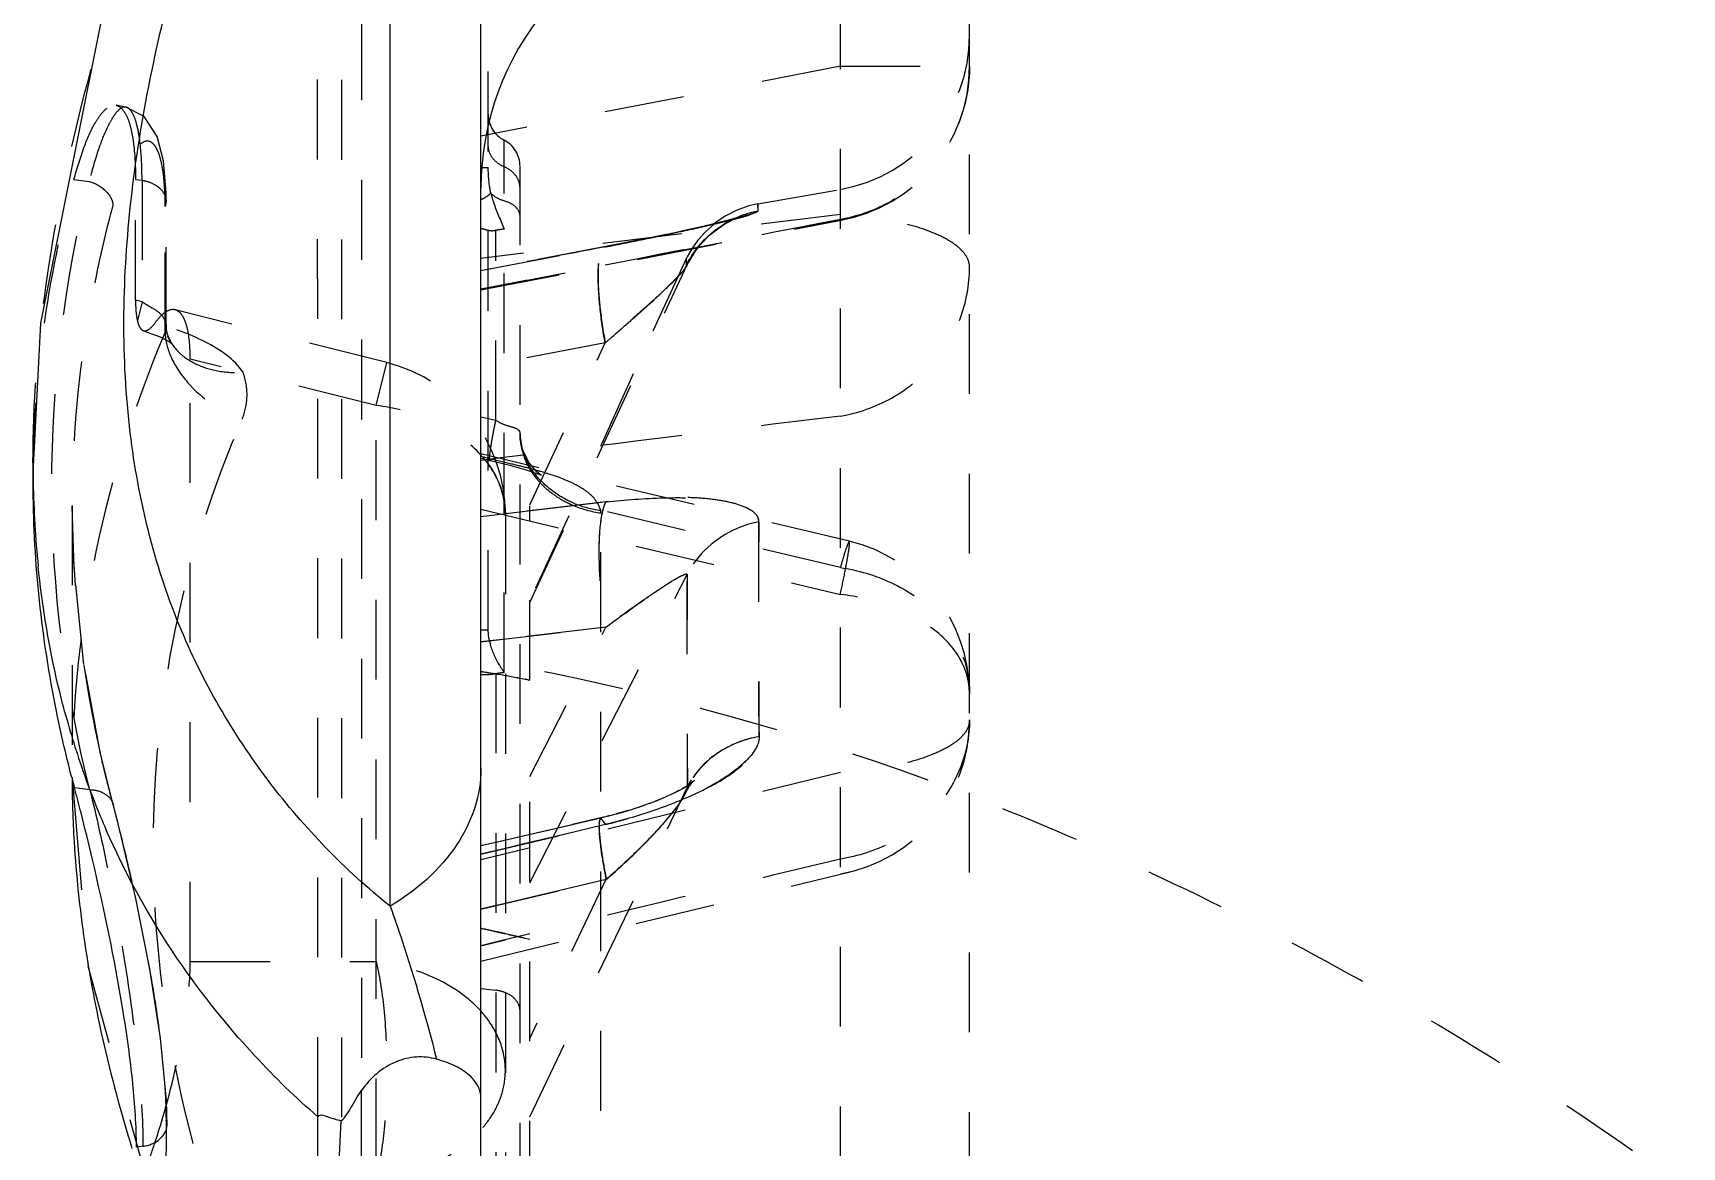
# Model space of a CAD drawing. Header units: millimetres. Extents: x 1540 to 3369, y -3458 to 1222.
# Drawn here: x 2575.49 to 2609.24, y -302.81 to -280.01 of the extents above; entities that cross this region are included whole.
import ezdxf

# ---------------------------------------------------------------- set-up
doc = ezdxf.new("R2010")
doc.units = ezdxf.units.MM
doc.header["$LTSCALE"] = 16.335
doc.linetypes.add('HIDDEN', pattern=[0.2, 0.1, -0.1])
doc.layers.add('21', color=7, linetype='CONTINUOUS')

msp = doc.modelspace()

# ---------------------------------------------------------------- linework, layer by layer
at = {"layer": '21', "color": 7, "linetype": 'Continuous'}
for p, q in [((2584.662, -635.737), (2584.662, -215.737)), ((2582.805, -297.884), (2582.805, -267.626)), ((2576.948, -279.445), (2575.649, -285.949)), ((2575.649, -285.949), (2575.495, -288.878)), ((2575.494, -288.803), (2575.494, -289.205)), ((2576.295, -295.239), (2576.351, -295.917)), ((2576.479, -295.974), (2576.463, -295.912)), ((2582.218, -341.407), (2582.219, -301.655)), ((2581.798, -302.279), (2581.292, -311.792)), ((2581.326, -306.466), (2581.326, -302.195)), ((2577.533, -302.449), (2577.631, -302.808))]:
    msp.add_line(p, q, dxfattribs=at)
at = {"layer": '21', "color": 8, "linetype": 'HIDDEN'}
for p, q in [((2584.812, -292.231), (2584.812, -215.737)), ((2594.662, -323.332), (2594.662, -263.952)), ((2592.018, -326.484), (2592.018, -264.521)), ((2582.219, -266.681), (2582.219, -301.655)), ((2581.807, -267.899), (2581.811, -306.492)), ((2581.326, -302.195), (2581.316, -269.157)), ((2592.018, -280.687), (2584.662, -282.118)), ((2592.018, -280.687), (2594.662, -280.687)), ((2577.397, -281.523), (2577.196, -281.486)), ((2577.397, -281.523), (2577.394, -281.523)), ((2585.137, -293.096), (2585.137, -282.202)), ((2584.662, -282.758), (2584.812, -282.758)), ((2585.462, -307.221), (2585.462, -282.746)), ((2576.332, -283.009), (2576.644, -283.047)), ((2577.593, -285.475), (2577.593, -283.006)), ((2577.593, -283.006), (2577.726, -283.022)), ((2577.726, -283.022), (2577.727, -285.508)), ((2578.222, -283.454), (2578.199, -283.557)), ((2578.222, -283.44), (2578.222, -283.454)), ((2578.223, -286.028), (2578.222, -283.44)), ((2590.329, -283.505), (2592.018, -283.207)), ((2578.199, -286.132), (2578.199, -283.557)), ((2592.018, -283.722), (2584.662, -284.623)), ((2584.662, -285.265), (2592.071, -283.829)), ((2589.775, -283.824), (2589.539, -283.886)), ((2590.33, -283.521), (2590.329, -283.505)), ((2590.329, -283.505), (2590.331, -283.65)), ((2590.338, -283.649), (2590.33, -283.521)), ((2584.966, -287.935), (2584.966, -284.046)), ((2588.404, -284.143), (2587.789, -284.267)), ((2588.445, -284.133), (2588.127, -284.199)), ((2589.015, -284.009), (2588.742, -284.069)), ((2589.374, -283.927), (2589.142, -283.98)), ((2589.573, -283.878), (2589.228, -283.961)), ((2589.477, -283.902), (2589.374, -283.927)), ((2589.659, -283.857), (2589.573, -283.878)), ((2587.43, -284.338), (2584.662, -284.863)), ((2584.662, -284.866), (2587.204, -284.385)), ((2587.19, -284.384), (2587.212, -284.384)), ((2587.906, -284.244), (2587.362, -284.351)), ((2588.864, -284.629), (2588.874, -284.771)), ((2588.866, -284.772), (2588.864, -284.629)), ((2588.874, -284.771), (2588.87, -284.778)), ((2577.727, -285.508), (2577.593, -285.475)), ((2577.727, -285.508), (2577.631, -285.895)), ((2584.662, -285.253), (2584.78, -285.23)), ((2582.737, -286.755), (2578.404, -285.674)), ((2577.755, -286.101), (2578.095, -286.227)), ((2578.223, -286.028), (2578.223, -286.029)), ((2578.247, -286.184), (2578.259, -286.218)), ((2578.095, -286.227), (2578.289, -286.332)), ((2578.289, -286.332), (2578.321, -286.355)), ((2587.204, -286.35), (2584.662, -286.831)), ((2585.665, -289.669), (2587.204, -286.35)), ((2578.713, -299.018), (2578.713, -286.683)), ((2582.518, -287.632), (2578.713, -286.683)), ((2582.518, -287.633), (2582.737, -286.755)), ((2582.518, -322.648), (2582.518, -287.633)), ((2584.662, -287.862), (2584.966, -287.935)), ((2585.462, -288.232), (2585.462, -288.212)), ((2592.202, -290.413), (2584.662, -288.625)), ((2584.872, -288.73), (2584.662, -288.68)), ((2584.662, -288.714), (2584.847, -288.758)), ((2584.848, -288.758), (2584.847, -288.758)), ((2584.872, -288.73), (2584.848, -288.758)), ((2584.849, -288.757), (2585.254, -288.856)), ((2585.254, -288.856), (2585.587, -288.948)), ((2585.587, -288.948), (2585.826, -289.03)), ((2585.826, -289.03), (2585.881, -289.054)), ((2576.294, -289.68), (2576.294, -295.249)), ((2587.218, -289.606), (2584.662, -289.904)), ((2584.662, -289.757), (2592.018, -291.501)), ((2584.662, -289.904), (2585.515, -289.804)), ((2585.162, -289.86), (2585.162, -320.42)), ((2585.515, -289.804), (2587.221, -289.605)), ((2585.663, -293.254), (2585.665, -289.685)), ((2586.464, -289.889), (2585.664, -291.626)), ((2592.018, -290.951), (2587.113, -289.778)), ((2587.115, -308.605), (2587.115, -289.833)), ((2585.662, -297.403), (2588.88, -291.089)), ((2584.662, -292.472), (2587.218, -292.172)), ((2584.812, -292.231), (2584.662, -292.231)), ((2587.221, -292.171), (2585.162, -292.413)), ((2585.662, -295.23), (2587.221, -292.171)), ((2585.162, -292.413), (2584.662, -292.472)), ((2584.966, -293.118), (2584.966, -307.679)), ((2592.018, -295.148), (2584.662, -296.936)), ((2585.662, -303.913), (2585.662, -295.23)), ((2576.656, -295.5), (2576.344, -295.46)), ((2585.662, -302.195), (2588.883, -295.453)), ((2588.511, -295.618), (2588.384, -295.674)), ((2588.625, -295.565), (2588.492, -295.625)), ((2588.837, -295.581), (2588.831, -295.593)), ((2588.883, -295.453), (2588.837, -295.581)), ((2588.849, -295.567), (2588.889, -295.451)), ((2588.882, -295.327), (2588.883, -295.422)), ((2588.883, -295.422), (2588.883, -295.453)), ((2577.13, -295.779), (2577.132, -295.787)), ((2577.132, -295.787), (2577.141, -295.852)), ((2587.61, -295.949), (2587.432, -296)), ((2588.247, -295.73), (2588.1, -295.785)), ((2588.315, -295.701), (2588.219, -295.739)), ((2588.384, -295.674), (2588.247, -295.73)), ((2588.406, -295.663), (2588.315, -295.701)), ((2584.662, -296.82), (2587.228, -296.207)), ((2586.534, -296.218), (2585.059, -296.561)), ((2587.118, -296.079), (2585.06, -296.559)), ((2587.152, -296.225), (2586.368, -296.412)), ((2587.171, -296.062), (2586.535, -296.212)), ((2587.118, -296.079), (2587.117, -296.08)), ((2587.302, -296.029), (2587.118, -296.082)), ((2587.221, -296.208), (2587.118, -296.079)), ((2587.221, -296.208), (2587.152, -296.225)), ((2587.432, -296), (2587.248, -296.049)), ((2585.06, -296.559), (2584.662, -296.65)), ((2585.059, -296.561), (2584.662, -296.65)), ((2585.515, -296.616), (2585.162, -296.7)), ((2586.368, -296.412), (2585.515, -296.616)), ((2585.162, -296.7), (2584.662, -296.82)), ((2584.662, -299.006), (2592.217, -297.18)), ((2587.228, -297.334), (2585.729, -297.69)), ((2584.662, -297.944), (2587.221, -297.335)), ((2587.221, -297.335), (2585.662, -300.583)), ((2584.915, -297.884), (2584.662, -297.944)), ((2585.162, -297.825), (2584.915, -297.884)), ((2585.729, -297.69), (2585.162, -297.825)), ((2584.662, -298.693), (2585.162, -298.572)), ((2578.713, -299.018), (2582.518, -299.018)), ((2584.662, -299.565), (2584.966, -299.603)), ((2578.217, -302.262), (2578.216, -304.839)), ((2578.239, -302.362), (2578.217, -302.262)), ((2578.239, -304.969), (2578.24, -302.379)), ((2577.744, -302.797), (2577.612, -302.813)), ((2577.631, -302.808), (2578.273, -305.147)), ((2577.744, -305.286), (2577.744, -302.797))]:
    msp.add_line(p, q, dxfattribs=at)
for points in [[(2578.219, -283.453), (2578.218, -283.289), (2578.165, -282.625), (2578.034, -282.125), (2577.768, -281.717), (2577.394, -281.523)], [(2588.866, -284.772), (2589.118, -284.373), (2589.369, -284.117), (2589.695, -283.889), (2589.907, -283.789), (2589.934, -283.779)], [(2589.276, -284.209), (2589.349, -284.142), (2589.426, -284.077), (2589.506, -284.016), (2589.588, -283.96), (2589.67, -283.909), (2589.751, -283.864), (2589.825, -283.827), (2589.886, -283.8), (2589.926, -283.785), (2589.938, -283.78)], [(2590.329, -283.505), (2590.146, -283.547), (2589.885, -283.643), (2589.65, -283.766), (2589.443, -283.91)], [(2589.938, -283.78), (2589.942, -283.779), (2589.935, -283.781), (2589.907, -283.79), (2589.862, -283.802), (2589.805, -283.818), (2589.737, -283.837)], [(2589.934, -283.779), (2589.918, -283.784), (2589.775, -283.824)], [(2589.228, -283.961), (2588.848, -284.047), (2588.404, -284.143)], [(2589.44, -283.912), (2589.257, -284.074), (2589.104, -284.246), (2588.98, -284.422), (2588.882, -284.592), (2588.864, -284.629)], [(2585.663, -291.668), (2588.881, -284.755), (2588.91, -284.697), (2588.946, -284.633), (2588.987, -284.564), (2589.034, -284.494), (2589.087, -284.422), (2589.145, -284.35), (2589.209, -284.279)], [(2588.864, -284.629), (2587.781, -286.987), (2586.464, -289.889)], [(2578.247, -286.185), (2578.229, -286.112), (2578.222, -286.029)], [(2578.321, -286.355), (2578.332, -286.364), (2578.272, -286.267), (2578.252, -286.219)], [(2585.881, -289.054), (2585.897, -289.062), (2585.805, -288.991), (2585.646, -288.805), (2585.516, -288.539), (2585.462, -288.233)], [(2577.13, -295.779), (2576.87, -294.731), (2576.537, -292.932), (2576.334, -290.972), (2576.294, -289.692)], [(2589.031, -295.307), (2589.032, -295.307), (2589.022, -295.315), (2588.996, -295.337), (2588.971, -295.356), (2588.942, -295.377), (2588.909, -295.4)], [(2588.968, -295.376), (2588.987, -295.353), (2589.005, -295.333), (2589.022, -295.316), (2589.031, -295.307)], [(2588.712, -295.517), (2588.645, -295.552), (2588.571, -295.588)], [(2589.007, -295.33), (2589.007, -295.33), (2588.98, -295.352), (2588.95, -295.376), (2588.913, -295.403), (2588.866, -295.434), (2588.804, -295.471), (2588.723, -295.515), (2588.625, -295.565)], [(2588.87, -295.426), (2588.824, -295.454), (2588.772, -295.484)], [(2588.844, -295.58), (2588.856, -295.544), (2588.881, -295.496), (2588.908, -295.452), (2588.934, -295.415), (2588.957, -295.384), (2588.979, -295.359), (2589, -295.337), (2589.007, -295.33)], [(2588.854, -295.561), (2588.869, -295.531), (2588.887, -295.496), (2588.907, -295.462), (2588.927, -295.431), (2588.948, -295.402)], [(2576.351, -295.917), (2576.615, -299.101), (2577.533, -302.449)], [(2578.24, -302.379), (2578.224, -301.863), (2578.106, -300.586), (2577.887, -299.175), (2577.598, -297.728), (2577.281, -296.363), (2577.132, -295.787)], [(2587.673, -295.925), (2587.553, -295.961), (2587.429, -295.995)], [(2588.118, -295.777), (2587.945, -295.841), (2587.781, -295.895), (2587.61, -295.949)], [(2588.013, -295.815), (2587.903, -295.853), (2587.79, -295.889)]]:
    msp.add_lwpolyline(points, dxfattribs=at)
at = {"layer": '21', "color": 7, "linetype": 'Continuous'}
for centre, radius, start, end in [((2590.362, -283.185), 5.7, 100, 180), ((2596.829, -288.799), 21.334, 180.212, 181.0942), ((2596.227, -288.824), 20.732, 181.0555, 185.8233), ((2592.583, -289.503), 17.017, 195.0266, 199.41), ((2600.924, -288.838), 25.457, 194.5907, 195.0781), ((2598.011, -295.21), 21.716, 180.1046, 180.6626), ((2592.328, -289.591), 16.748, 199.4169, 203.7134), ((2598.369, -295.205), 22.075, 180.6642, 181.787), ((2538.763, -305.566), 38.916, 14.3634, 15.0519), ((2524.365, -309.209), 53.768, 13.2342, 14.25), ((2602.244, -294.842), 25.969, 188.3372, 190.0991), ((2606.342, -293.891), 30.179, 196.4666, 197.2501)]:
    msp.add_arc(centre, radius, start, end, dxfattribs=at)
at = {"layer": '21', "color": 8, "linetype": 'HIDDEN'}
for centre, radius, start, end in [((2591.462, -280.056), 3.2, 280, 0), ((2591.462, -280.687), 3.2, 280, 360), ((2585.412, -281.669), 0.6, 180, 242.7204), ((2584.862, -282.735), 0.6, 0, 62.7204), ((2574.733, -218.892), 66.67, 280.78802, 281.98289), ((2583.356, -276.771), 10.394, 237.2073, 237.8844), ((2582.261, -278.52), 8.33, 237.8643, 238.6568), ((2578.358, -285.856), 0.188, 66.0966, 75.9143), ((2578.991, -285.926), 0.787, 179.0597, 199.1112), ((2581.962, -289.86), 3.2, 0, 75.995), ((2586.859, -288.21), 1.396, 180.0632, 194.1959), ((2586.828, -288.153), 1.374, 198.2465, 205.8486), ((2583.192, -298.327), 9.722, 73.8886, 75.1563), ((2587.382, -287.694), 2.151, 244.2726, 247.4429), ((2587.364, -287.736), 2.058, 247.5055, 262.9923), ((2586.27, -289.833), 0.845, 0.0097, 3.6998), ((3140.138, -292.177), 549.795, 179.77497, 180.23322), ((2591.462, -293.526), 3.2, 0, 76.6419), ((3023.623, -293.229), 434.745, 179.71786, 180.27639), ((3139.054, -292.076), 550.175, 179.89718, 180.35148), ((2586.102, -292.179), 1.294, 192.1326, 196.0843), ((2575.677, -346.713), 54.382, 79.4206, 80.4895), ((2600.844, -289.391), 24.567, 191.3717, 193.3757), ((2591.462, -294.07), 3.2, 280, 0), ((2601.902, -289.143), 25.653, 193.3673, 193.8732), ((2603.694, -288.695), 27.5, 193.8843, 195.084), ((2590.35, -296.159), 1.628, 148.2459, 151.77), ((2590.328, -296.147), 1.604, 151.7739, 154.3532), ((2578.304, -286.964), 13.677, 312.8403, 315.0068), ((2578.876, -287.539), 12.869, 313.9733, 315.044), ((2577.268, -285.859), 15.191, 310.9336, 312.8721), ((2577.342, -285.938), 15.087, 310.9412, 313.9427), ((2571.925, -356.834), 59.868, 77.38873, 77.71664), ((2568.371, -373.319), 76.728, 77.48596, 77.74109), ((2571.999, -356.499), 59.525, 77.22445, 77.38842), ((2573.945, -348.087), 50.887, 77.2648, 77.4567), ((2572.032, -356.356), 59.378, 76.73058, 77.2248), ((2573.157, -351.655), 54.541, 76.7456, 77.2846)]:
    msp.add_arc(centre, radius, start, end, dxfattribs=at)
at = {"layer": '21', "color": 7, "linetype": 'Continuous'}
for points, knots in [([(2577.486, -283.576), (2577.661, -281.915), (2578.373, -278.483), (2579.493, -275.171), (2580.166, -273.482)], [0, 0, 0, 0, 0.478654, 1, 1, 1, 1]), ([(2582.805, -297.884), (2581.88, -297.145), (2580.183, -295.386), (2578.271, -292.089), (2577.278, -288.029), (2577.325, -285.108), (2577.486, -283.576)], [0, 0, 0, 0, 0.223018, 0.455071, 0.709843, 1, 1, 1, 1]), ([(2576.289, -295.251), (2576.16, -294.755), (2575.706, -292.769), (2575.498, -290.725), (2575.498, -289.201)], [0, 0, 0, 0, 0.251701, 1, 1, 1, 1]), ([(2576.148, -293.915), (2576.084, -293.677), (2575.842, -292.694), (2575.68, -291.691), (2575.602, -290.928)], [0, 0, 0, 0, 0.243029, 1, 1, 1, 1]), ([(2584.662, -295.067), (2584.662, -295.336), (2584.571, -295.888), (2584.048, -296.946), (2583.338, -297.567), (2582.805, -297.884)], [0, 0, 0, 0, 0.229554, 0.469315, 1, 1, 1, 1]), ([(2576.305, -295.893), (2576.312, -296.119), (2576.354, -297.026), (2576.45, -297.931), (2576.549, -298.607)], [0, 0, 0, 0, 0.247965, 1, 1, 1, 1]), ([(2581.326, -302.195), (2580.872, -301.807), (2579.791, -300.75), (2578.264, -298.823), (2577.373, -297.187), (2576.995, -296.326)], [0, 0, 0, 0, 0.243889, 0.615907, 1, 1, 1, 1]), ([(2577.612, -302.813), (2577.611, -302.379), (2577.547, -301.435), (2577.268, -299.457), (2576.946, -297.925), (2576.705, -296.9)], [0, 0, 0, 0, 0.217342, 0.47285, 1, 1, 1, 1]), ([(2582.805, -297.884), (2582.89, -298.119), (2583.247, -299.151), (2583.546, -300.201), (2583.753, -301.016)], [0, 0, 0, 0, 0.229344, 1, 1, 1, 1]), ([(2576.677, -299.396), (2576.722, -299.651), (2576.921, -300.677), (2577.178, -301.692), (2577.401, -302.446)], [0, 0, 0, 0, 0.248035, 1, 1, 1, 1]), ([(2583.753, -301.016), (2583.621, -300.977), (2583.334, -300.947), (2582.757, -301.089), (2582.391, -301.402), (2582.219, -301.655)], [0, 0, 0, 0, 0.235515, 0.479164, 1, 1, 1, 1]), ([(2584.662, -301.813), (2584.662, -301.729), (2584.616, -301.549), (2584.423, -301.323), (2584.128, -301.135), (2583.887, -301.054), (2583.753, -301.016)], [0, 0, 0, 0, 0.195364, 0.412863, 0.676956, 1, 1, 1, 1]), ([(2581.798, -302.279), (2581.838, -302.249), (2581.911, -302.162), (2582.04, -301.946), (2582.137, -301.767), (2582.22, -301.653)], [0, 0, 0, 0, 0.198912, 0.442461, 1, 1, 1, 1]), ([(2581.798, -302.279), (2581.712, -302.26), (2581.606, -302.229), (2581.485, -302.181), (2581.427, -302.163), (2581.37, -302.161), (2581.337, -302.182), (2581.326, -302.195)], [0, 0, 0, 0, 0.528739, 0.662296, 0.7858, 0.893257, 1, 1, 1, 1])]:
    msp.add_open_spline(points, degree=3, knots=knots, dxfattribs=at)
at = {"layer": '21', "color": 8, "linetype": 'HIDDEN'}
for points, knots in [([(2575.494, -288.803), (2575.494, -287.601), (2575.694, -285.127), (2576.451, -281.398), (2577.613, -277.577), (2578.601, -275.042), (2579.151, -273.763)], [0, 0, 0, 0, 0.231461, 0.476366, 0.731837, 1, 1, 1, 1]), ([(2594.662, -280.687), (2594.662, -281.056), (2594.531, -281.801), (2593.963, -282.778), (2593.095, -283.503), (2592.383, -283.761), (2592.018, -283.825)], [0, 0, 0, 0, 0.249557, 0.499354, 0.749516, 1, 1, 1, 1]), ([(2576.332, -283.009), (2576.393, -282.783), (2576.514, -282.387), (2576.701, -281.942), (2576.866, -281.688), (2576.991, -281.543), (2577.123, -281.477), (2577.195, -281.49)], [0, 0, 0, 0, 0.385283, 0.679786, 0.791172, 0.879398, 1, 1, 1, 1]), ([(2577.394, -281.523), (2577.329, -281.513), (2577.217, -281.604), (2577.115, -281.751), (2576.972, -282.013), (2576.807, -282.447), (2576.698, -282.831), (2576.644, -283.047)], [0, 0, 0, 0, 0.113088, 0.203656, 0.318676, 0.618517, 1, 1, 1, 1]), ([(2577.195, -281.49), (2577.28, -281.505), (2577.393, -281.643), (2577.474, -281.86), (2577.509, -282.009), (2577.524, -282.092)], [0, 0, 0, 0, 0.362781, 0.642578, 1, 1, 1, 1]), ([(2577.496, -281.592), (2577.489, -281.583), (2577.463, -281.552), (2577.426, -281.528), (2577.397, -281.523)], [0, 0, 0, 0, 0.288988, 1, 1, 1, 1]), ([(2577.666, -282.112), (2577.649, -282.004), (2577.611, -281.825), (2577.542, -281.651), (2577.496, -281.592)], [0, 0, 0, 0, 0.594165, 1, 1, 1, 1]), ([(2577.524, -282.092), (2577.536, -282.156), (2577.581, -282.459), (2577.593, -282.765), (2577.593, -283.006)], [0, 0, 0, 0, 0.21325, 1, 1, 1, 1]), ([(2577.726, -283.022), (2577.726, -282.936), (2577.722, -282.631), (2577.7, -282.327), (2577.666, -282.112)], [0, 0, 0, 0, 0.284361, 1, 1, 1, 1]), ([(2578.199, -283.557), (2578.199, -283.371), (2578.191, -283.109), (2578.15, -282.785), (2578.11, -282.595), (2578.06, -282.44), (2577.999, -282.323), (2577.928, -282.242), (2577.798, -282.197), (2577.613, -282.334), (2577.45, -282.603), (2577.274, -283.019), (2577.179, -283.344), (2577.129, -283.529)], [0, 0, 0, 0, 0.185964, 0.261889, 0.3266, 0.380661, 0.424218, 0.458252, 0.486327, 0.552843, 0.659604, 0.808427, 1, 1, 1, 1]), ([(2584.864, -283.281), (2584.855, -283.237), (2584.824, -283.065), (2584.812, -282.889), (2584.812, -282.758)], [0, 0, 0, 0, 0.253337, 1, 1, 1, 1]), ([(2575.498, -289.201), (2575.498, -288.162), (2575.641, -286.072), (2576.063, -284.022), (2576.332, -283.009)], [0, 0, 0, 0, 0.497852, 1, 1, 1, 1]), ([(2576.656, -295.5), (2576.147, -293.474), (2575.617, -289.276), (2576.14, -285.078), (2576.644, -283.047)], [0, 0, 0, 0, 0.499505, 1, 1, 1, 1]), ([(2576.644, -283.047), (2576.771, -283.08), (2576.984, -283.199), (2577.129, -283.422), (2577.129, -283.529)], [0, 0, 0, 0, 0.549773, 1, 1, 1, 1]), ([(2577.726, -283.022), (2577.753, -283.026), (2577.855, -283.044), (2577.953, -283.086), (2578.017, -283.128)], [0, 0, 0, 0, 0.264164, 1, 1, 1, 1]), ([(2578.017, -283.128), (2578.046, -283.148), (2578.144, -283.226), (2578.215, -283.349), (2578.219, -283.44)], [0, 0, 0, 0, 0.277729, 1, 1, 1, 1]), ([(2585.462, -283.179), (2585.462, -283.119), (2585.433, -282.995), (2585.356, -282.896), (2585.309, -282.854)], [0, 0, 0, 0, 0.485729, 1, 1, 1, 1]), ([(2584.662, -283.42), (2584.705, -283.398), (2584.777, -283.357), (2584.843, -283.307), (2584.864, -283.281)], [0, 0, 0, 0, 0.590038, 1, 1, 1, 1]), ([(2585.137, -283.445), (2585.108, -283.437), (2585.008, -283.401), (2584.912, -283.341), (2584.864, -283.281)], [0, 0, 0, 0, 0.283158, 1, 1, 1, 1]), ([(2584.864, -283.281), (2584.88, -283.346), (2584.953, -283.6), (2585.064, -283.84), (2585.137, -284.021)], [0, 0, 0, 0, 0.255608, 1, 1, 1, 1]), ([(2585.462, -283.749), (2585.462, -283.683), (2585.371, -283.533), (2585.223, -283.47), (2585.137, -283.445)], [0, 0, 0, 0, 0.424638, 1, 1, 1, 1]), ([(2577.129, -283.529), (2577.004, -283.999), (2576.522, -286.014), (2576.294, -288.094), (2576.294, -289.68)], [0, 0, 0, 0, 0.234742, 1, 1, 1, 1]), ([(2590.331, -283.65), (2590.333, -283.657), (2590.301, -283.676), (2590.257, -283.694), (2590.169, -283.724), (2590.058, -283.756), (2589.919, -283.795), (2589.692, -283.855), (2589.356, -283.937), (2588.898, -284.042), (2588.375, -284.153), (2587.803, -284.269), (2587.407, -284.346), (2587.204, -284.385)], [0, 0, 0, 0, 0.007117, 0.024757, 0.052642, 0.089528, 0.134187, 0.18595, 0.309057, 0.456195, 0.624163, 0.807259, 1, 1, 1, 1]), ([(2588.575, -284.109), (2588.813, -284.059), (2589.152, -283.984), (2589.575, -283.885), (2589.835, -283.82), (2590.04, -283.766), (2590.206, -283.717), (2590.28, -283.688), (2590.343, -283.66), (2590.338, -283.649)], [0, 0, 0, 0, 0.398761, 0.568986, 0.715353, 0.834898, 0.924348, 0.979928, 1, 1, 1, 1]), ([(2588.866, -284.772), (2588.999, -284.486), (2589.421, -283.981), (2590.019, -283.705), (2590.331, -283.65)], [0, 0, 0, 0, 0.499554, 1, 1, 1, 1]), ([(2588.874, -284.771), (2588.925, -284.66), (2589.177, -284.235), (2589.591, -283.911), (2589.933, -283.768)], [0, 0, 0, 0, 0.248817, 1, 1, 1, 1]), ([(2594.662, -284.8), (2594.662, -284.735), (2594.621, -284.59), (2594.462, -284.404), (2594.22, -284.234), (2593.756, -284.015), (2593.011, -283.819), (2592.368, -283.743), (2592.018, -283.722)], [0, 0, 0, 0, 0.064939, 0.142597, 0.239566, 0.357538, 0.651143, 1, 1, 1, 1]), ([(2584.966, -284.046), (2584.943, -284.054), (2584.878, -284.068), (2584.776, -284.04), (2584.701, -284.02), (2584.662, -284.01)], [0, 0, 0, 0, 0.24154, 0.619018, 1, 1, 1, 1]), ([(2587.204, -286.35), (2587.16, -286.11), (2587.095, -285.663), (2587.054, -285.068), (2587.067, -284.663), (2587.11, -284.454), (2587.159, -284.39), (2587.184, -284.385)], [0, 0, 0, 0, 0.364848, 0.674722, 0.895792, 0.962056, 1, 1, 1, 1]), ([(2587.212, -286.349), (2587.167, -286.106), (2587.101, -285.656), (2587.057, -285.06), (2587.071, -284.658), (2587.117, -284.452), (2587.165, -284.389), (2587.19, -284.384)], [0, 0, 0, 0, 0.369458, 0.679, 0.896012, 0.961682, 1, 1, 1, 1]), ([(2588.871, -284.778), (2588.849, -284.826), (2588.76, -284.925), (2588.61, -285.078), (2588.426, -285.26), (2588.134, -285.538), (2587.727, -285.903), (2587.387, -286.199), (2587.212, -286.349)], [0, 0, 0, 0, 0.069832, 0.169901, 0.28342, 0.40874, 0.698055, 1, 1, 1, 1]), ([(2588.735, -284.955), (2588.751, -284.937), (2588.799, -284.881), (2588.847, -284.82), (2588.866, -284.772)], [0, 0, 0, 0, 0.31023, 1, 1, 1, 1]), ([(2592.018, -287.849), (2592.382, -287.787), (2593.091, -287.538), (2593.959, -286.835), (2594.53, -285.885), (2594.662, -285.159), (2594.662, -284.8)], [0, 0, 0, 0, 0.25369, 0.504942, 0.753394, 1, 1, 1, 1]), ([(2587.723, -285.896), (2587.886, -285.75), (2588.189, -285.476), (2588.492, -285.202), (2588.626, -285.069)], [0, 0, 0, 0, 0.536338, 1, 1, 1, 1]), ([(2588.626, -285.069), (2588.636, -285.059), (2588.673, -285.021), (2588.709, -284.983), (2588.735, -284.955)], [0, 0, 0, 0, 0.266408, 1, 1, 1, 1]), ([(2577.593, -285.475), (2577.593, -285.503), (2577.594, -285.604), (2577.6, -285.705), (2577.61, -285.778)], [0, 0, 0, 0, 0.276157, 1, 1, 1, 1]), ([(2577.61, -285.778), (2577.611, -285.789), (2577.617, -285.828), (2577.624, -285.867), (2577.631, -285.895)], [0, 0, 0, 0, 0.26812, 1, 1, 1, 1]), ([(2578.204, -285.913), (2578.183, -285.854), (2578.107, -285.737), (2577.989, -285.672), (2577.928, -285.635)], [0, 0, 0, 0, 0.46799, 1, 1, 1, 1]), ([(2578.404, -285.674), (2578.374, -285.667), (2578.281, -285.67), (2578.132, -285.767), (2578.042, -285.873), (2577.993, -285.939)], [0, 0, 0, 0, 0.180663, 0.521484, 1, 1, 1, 1]), ([(2578.713, -286.683), (2578.713, -286.483), (2578.699, -286.208), (2578.611, -285.893), (2578.548, -285.781), (2578.511, -285.741)], [0, 0, 0, 0, 0.614229, 0.834509, 1, 1, 1, 1]), ([(2578.199, -286.132), (2577.591, -287.567), (2576.636, -290.556), (2576.293, -293.681), (2576.295, -295.238)], [0, 0, 0, 0, 0.500198, 1, 1, 1, 1]), ([(2577.631, -285.895), (2577.635, -285.916), (2577.653, -285.98), (2577.681, -286.046), (2577.715, -286.077)], [0, 0, 0, 0, 0.310324, 1, 1, 1, 1]), ([(2577.755, -286.101), (2577.79, -286.112), (2577.897, -286.069), (2577.956, -285.989), (2577.993, -285.939)], [0, 0, 0, 0, 0.372628, 1, 1, 1, 1]), ([(2579.794, -286.953), (2579.609, -286.68), (2579, -286.27), (2578.346, -286.044), (2577.993, -285.939)], [0, 0, 0, 0, 0.472873, 1, 1, 1, 1]), ([(2578.222, -286.029), (2578.222, -286.039), (2578.22, -286.074), (2578.211, -286.109), (2578.199, -286.132)], [0, 0, 0, 0, 0.269322, 1, 1, 1, 1]), ([(2578.199, -286.132), (2578.199, -286.308), (2578.308, -286.688), (2578.778, -287.376), (2579.349, -287.771), (2579.775, -287.912)], [0, 0, 0, 0, 0.212102, 0.458605, 1, 1, 1, 1]), ([(2578.204, -285.913), (2578.207, -285.923), (2578.217, -285.96), (2578.222, -286), (2578.222, -286.028)], [0, 0, 0, 0, 0.267518, 1, 1, 1, 1]), ([(2587.204, -286.35), (2587.247, -286.313), (2587.421, -286.163), (2587.594, -286.011), (2587.723, -285.896)], [0, 0, 0, 0, 0.246509, 1, 1, 1, 1]), ([(2578.259, -286.218), (2578.307, -286.337), (2578.466, -286.564), (2578.828, -286.804), (2579.284, -286.947), (2579.62, -286.964), (2579.794, -286.953)], [0, 0, 0, 0, 0.212723, 0.447601, 0.709835, 1, 1, 1, 1]), ([(2579.775, -287.912), (2579.837, -287.766), (2579.907, -287.438), (2579.848, -287.11), (2579.794, -286.953)], [0, 0, 0, 0, 0.489516, 1, 1, 1, 1]), ([(2585.162, -289.86), (2585.162, -289.594), (2585.013, -289.029), (2584.418, -288.34), (2583.552, -287.846), (2582.875, -287.677), (2582.518, -287.633)], [0, 0, 0, 0, 0.212958, 0.447578, 0.711966, 1, 1, 1, 1]), ([(2579.792, -305.842), (2579.202, -304.342), (2578.287, -301.321), (2577.802, -296.689), (2578.26, -292.163), (2579.18, -289.291), (2579.775, -287.912)], [0, 0, 0, 0, 0.262871, 0.511968, 0.754922, 1, 1, 1, 1]), ([(2584.848, -288.756), (2584.842, -288.754), (2584.84, -288.727), (2584.84, -288.686), (2584.847, -288.615), (2584.859, -288.522), (2584.877, -288.405), (2584.912, -288.207), (2584.943, -288.048), (2584.966, -287.935)], [0, 0, 0, 0, 0.023431, 0.076969, 0.161101, 0.274839, 0.416926, 0.586045, 1, 1, 1, 1]), ([(2584.966, -287.935), (2585.024, -287.973), (2585.137, -288.027), (2585.293, -288.07), (2585.402, -288.103), (2585.455, -288.158), (2585.462, -288.194), (2585.462, -288.212)], [0, 0, 0, 0, 0.346712, 0.625612, 0.82553, 0.908839, 1, 1, 1, 1]), ([(2585.505, -288.553), (2585.536, -288.675), (2585.599, -288.833), (2585.688, -288.976), (2585.712, -289.012)], [0, 0, 0, 0, 0.746274, 1, 1, 1, 1]), ([(2584.703, -288.693), (2584.846, -288.86), (2585.077, -289.226), (2585.162, -289.655), (2585.162, -289.86)], [0, 0, 0, 0, 0.516169, 1, 1, 1, 1]), ([(2586.734, -289.33), (2586.676, -289.294), (2586.408, -289.148), (2586.117, -289.052), (2585.89, -288.986)], [0, 0, 0, 0, 0.224512, 1, 1, 1, 1]), ([(2586.577, -289.638), (2586.517, -289.614), (2586.289, -289.507), (2586.081, -289.359), (2585.946, -289.23)], [0, 0, 0, 0, 0.256502, 1, 1, 1, 1]), ([(2585.937, -289.279), (2585.973, -289.314), (2586.129, -289.451), (2586.307, -289.563), (2586.448, -289.631)], [0, 0, 0, 0, 0.244206, 1, 1, 1, 1]), ([(2587.113, -289.779), (2587.088, -289.689), (2586.983, -289.51), (2586.823, -289.387), (2586.734, -289.33)], [0, 0, 0, 0, 0.471532, 1, 1, 1, 1]), ([(2587.218, -289.606), (2587.611, -289.563), (2588.183, -289.52), (2588.914, -289.517), (2589.381, -289.543), (2589.774, -289.601), (2590.075, -289.688), (2590.266, -289.801), (2590.339, -289.923), (2590.347, -289.986), (2590.345, -290.017)], [0, 0, 0, 0, 0.35697, 0.517554, 0.659928, 0.77988, 0.874606, 0.944058, 0.972255, 1, 1, 1, 1]), ([(2590.347, -290.017), (2590.349, -289.987), (2590.339, -289.923), (2590.281, -289.841), (2590.192, -289.773), (2590.027, -289.69), (2589.759, -289.609), (2589.375, -289.545), (2588.914, -289.512), (2588.187, -289.515), (2587.615, -289.562), (2587.221, -289.605)], [0, 0, 0, 0, 0.02774, 0.056186, 0.089077, 0.127824, 0.223007, 0.341024, 0.480885, 0.640584, 1, 1, 1, 1]), ([(2576.294, -289.692), (2576.295, -290.054), (2576.335, -291.577), (2576.53, -293.096), (2576.759, -294.235)], [0, 0, 0, 0, 0.237191, 1, 1, 1, 1]), ([(2587.218, -289.606), (2587.189, -289.655), (2587.145, -289.787), (2587.085, -290.132), (2587.067, -290.681), (2587.1, -291.407), (2587.169, -291.917), (2587.218, -292.172)], [0, 0, 0, 0, 0.06644, 0.158564, 0.405458, 0.699732, 1, 1, 1, 1]), ([(2587.221, -289.605), (2587.191, -289.655), (2587.147, -289.788), (2587.087, -290.131), (2587.067, -290.678), (2587.102, -291.403), (2587.171, -291.915), (2587.221, -292.171)], [0, 0, 0, 0, 0.067084, 0.159458, 0.403979, 0.697295, 1, 1, 1, 1]), ([(2590.345, -290.017), (2590.189, -290.043), (2589.598, -290.228), (2589.088, -290.68), (2588.88, -291.089)], [0, 0, 0, 0, 0.256296, 1, 1, 1, 1]), ([(2590.345, -290.017), (2590.345, -290.349), (2590.346, -291.814), (2590.346, -293.28), (2590.354, -294.413)], [0, 0, 0, 0, 0.226679, 1, 1, 1, 1]), ([(2592.202, -290.414), (2592.198, -290.413), (2592.188, -290.428), (2592.176, -290.451), (2592.159, -290.495), (2592.127, -290.585), (2592.079, -290.739), (2592.04, -290.873), (2592.018, -290.951)], [0, 0, 0, 0, 0.021494, 0.072001, 0.15287, 0.263891, 0.574568, 1, 1, 1, 1]), ([(2592.018, -291.501), (2592.05, -291.349), (2592.094, -291.136), (2592.144, -290.871), (2592.172, -290.714), (2592.192, -290.593), (2592.205, -290.497), (2592.207, -290.451), (2592.208, -290.414), (2592.202, -290.414)], [0, 0, 0, 0, 0.419513, 0.590812, 0.734281, 0.848294, 0.931257, 0.981714, 1, 1, 1, 1]), ([(2588.88, -291.089), (2588.87, -291.084), (2588.836, -291.094), (2588.783, -291.114), (2588.711, -291.15), (2588.595, -291.214), (2588.436, -291.314), (2588.226, -291.454), (2587.992, -291.615), (2587.651, -291.854), (2587.392, -292.042), (2587.218, -292.172)], [0, 0, 0, 0, 0.016991, 0.04748, 0.088814, 0.137201, 0.246735, 0.37242, 0.51671, 0.674095, 1, 1, 1, 1]), ([(2587.221, -292.171), (2587.394, -292.042), (2587.654, -291.854), (2587.995, -291.614), (2588.229, -291.453), (2588.439, -291.313), (2588.599, -291.213), (2588.714, -291.149), (2588.786, -291.114), (2588.839, -291.093), (2588.872, -291.084), (2588.883, -291.089)], [0, 0, 0, 0, 0.326042, 0.483495, 0.627845, 0.754177, 0.863342, 0.911683, 0.952796, 0.98317, 1, 1, 1, 1]), ([(2592.018, -290.951), (2592.377, -291.003), (2593.068, -291.203), (2593.937, -291.786), (2594.522, -292.588), (2594.662, -293.221), (2594.662, -293.526)], [0, 0, 0, 0, 0.272401, 0.530481, 0.771245, 1, 1, 1, 1]), ([(2594.662, -293.526), (2594.662, -293.283), (2594.506, -292.757), (2593.905, -292.136), (2593.044, -291.692), (2592.373, -291.541), (2592.018, -291.501)], [0, 0, 0, 0, 0.202589, 0.433524, 0.702148, 1, 1, 1, 1]), ([(2585.137, -293.096), (2585.109, -293.054), (2584.996, -292.88), (2584.903, -292.69), (2584.859, -292.538)], [0, 0, 0, 0, 0.241264, 1, 1, 1, 1]), ([(2584.662, -293.136), (2584.688, -293.137), (2584.79, -293.14), (2584.894, -293.138), (2584.966, -293.118)], [0, 0, 0, 0, 0.257729, 1, 1, 1, 1]), ([(2584.967, -293.119), (2584.981, -293.117), (2585.038, -293.108), (2585.095, -293.096), (2585.137, -293.096)], [0, 0, 0, 0, 0.262278, 1, 1, 1, 1]), ([(2628.161, -338.702), (2628.066, -337.313), (2627.808, -335.237), (2627.334, -332.495), (2626.789, -329.767), (2625.912, -326.382), (2624.482, -322.424), (2622.662, -318.62), (2620.462, -315.035), (2617.937, -311.682), (2615.115, -308.573), (2612.019, -305.732), (2608.693, -303.157), (2605.177, -300.826), (2601.5, -298.713), (2597.681, -296.834), (2592.47, -294.697), (2588.399, -293.563), (2585.663, -293.025)], [0, 0, 0, 0, 0.062096, 0.093142, 0.124113, 0.18616, 0.248959, 0.311535, 0.3739, 0.436251, 0.49852, 0.560916, 0.623433, 0.685927, 0.748944, 0.812487, 0.875622, 1, 1, 1, 1]), ([(2594.662, -294.07), (2594.662, -294.135), (2594.621, -294.279), (2594.462, -294.466), (2594.22, -294.636), (2593.756, -294.855), (2593.011, -295.051), (2592.368, -295.127), (2592.018, -295.148)], [0, 0, 0, 0, 0.064939, 0.142597, 0.239566, 0.357538, 0.651143, 1, 1, 1, 1]), ([(2594.662, -294.07), (2594.662, -294.406), (2594.527, -295.093), (2593.951, -295.981), (2593.081, -296.633), (2592.38, -296.86), (2592.018, -296.918)], [0, 0, 0, 0, 0.239509, 0.484811, 0.738733, 1, 1, 1, 1]), ([(2590.354, -294.413), (2590.36, -294.599), (2590.134, -294.886), (2589.779, -295.173), (2589.391, -295.419), (2588.931, -295.65), (2588.209, -295.938), (2587.629, -296.106), (2587.228, -296.207)], [0, 0, 0, 0, 0.149664, 0.254187, 0.37658, 0.515225, 0.66801, 1, 1, 1, 1]), ([(2588.583, -295.778), (2588.826, -295.684), (2589.265, -295.492), (2589.761, -295.204), (2590.064, -294.955), (2590.264, -294.741), (2590.353, -294.538), (2590.348, -294.415)], [0, 0, 0, 0, 0.335841, 0.619633, 0.738107, 0.839923, 1, 1, 1, 1]), ([(2590.354, -294.413), (2590.047, -294.463), (2589.454, -294.697), (2589.021, -295.177), (2588.889, -295.451)], [0, 0, 0, 0, 0.505981, 1, 1, 1, 1]), ([(2590.348, -294.415), (2590.069, -294.46), (2589.53, -294.663), (2589.111, -295.066), (2588.966, -295.302)], [0, 0, 0, 0, 0.505181, 1, 1, 1, 1]), ([(2576.656, -295.5), (2576.761, -295.499), (2576.956, -295.544), (2577.104, -295.696), (2577.13, -295.779)], [0, 0, 0, 0, 0.545676, 1, 1, 1, 1]), ([(2576.656, -295.5), (2576.794, -296.048), (2577.062, -297.255), (2577.405, -299.13), (2577.653, -301.013), (2577.744, -302.239), (2577.744, -302.797)], [0, 0, 0, 0, 0.22914, 0.501934, 0.773565, 1, 1, 1, 1]), ([(2588.308, -296.291), (2588.414, -296.174), (2588.604, -295.946), (2588.787, -295.706), (2588.846, -295.578)], [0, 0, 0, 0, 0.528938, 1, 1, 1, 1]), ([(2588.834, -295.591), (2588.818, -295.624), (2588.738, -295.763), (2588.64, -295.889), (2588.563, -295.986)], [0, 0, 0, 0, 0.229888, 1, 1, 1, 1]), ([(2577.141, -295.852), (2577.25, -296.259), (2577.471, -297.163), (2577.779, -298.593), (2578.042, -300.085), (2578.159, -301.085), (2578.191, -301.556)], [0, 0, 0, 0, 0.217794, 0.480557, 0.755927, 1, 1, 1, 1]), ([(2587.221, -296.208), (2587.34, -296.179), (2587.8, -296.056), (2588.254, -295.907), (2588.583, -295.778)], [0, 0, 0, 0, 0.25664, 1, 1, 1, 1]), ([(2587.117, -296.08), (2587.105, -296.082), (2587.086, -296.123), (2587.079, -296.192), (2587.077, -296.305), (2587.09, -296.52), (2587.135, -296.87), (2587.188, -297.167), (2587.221, -297.335)], [0, 0, 0, 0, 0.029551, 0.087082, 0.17406, 0.288863, 0.597582, 1, 1, 1, 1]), ([(2587.121, -296.075), (2587.11, -296.077), (2587.089, -296.115), (2587.083, -296.184), (2587.08, -296.295), (2587.095, -296.511), (2587.14, -296.864), (2587.194, -297.164), (2587.228, -297.334)], [0, 0, 0, 0, 0.028698, 0.084397, 0.169857, 0.284274, 0.594637, 1, 1, 1, 1]), ([(2588.301, -296.293), (2588.276, -296.321), (2588.17, -296.436), (2588.06, -296.549), (2587.976, -296.633)], [0, 0, 0, 0, 0.239167, 1, 1, 1, 1]), ([(2587.982, -296.632), (2588.011, -296.603), (2588.121, -296.491), (2588.23, -296.377), (2588.308, -296.291)], [0, 0, 0, 0, 0.259322, 1, 1, 1, 1]), ([(2588.563, -295.986), (2588.543, -296.011), (2588.458, -296.116), (2588.369, -296.217), (2588.301, -296.293)], [0, 0, 0, 0, 0.242828, 1, 1, 1, 1]), ([(2577.995, -302.709), (2578.204, -302.076), (2578.457, -301.121), (2578.665, -299.881), (2578.713, -299.29), (2578.713, -299.018)], [0, 0, 0, 0, 0.529964, 0.783663, 1, 1, 1, 1]), ([(2582.518, -299.018), (2582.597, -299.355), (2582.703, -300.098), (2582.754, -301.246), (2582.703, -302.395), (2582.597, -303.137), (2582.518, -303.474)], [0, 0, 0, 0, 0.231604, 0.499956, 0.768332, 1, 1, 1, 1]), ([(2584.703, -300.079), (2584.582, -299.936), (2583.972, -299.378), (2583.146, -299.097), (2582.518, -299.018)], [0, 0, 0, 0, 0.228808, 1, 1, 1, 1]), ([(2585.462, -300.026), (2585.462, -299.951), (2585.394, -299.785), (2585.25, -299.691), (2585.168, -299.657)], [0, 0, 0, 0, 0.459614, 1, 1, 1, 1]), ([(2584.969, -300.473), (2584.952, -300.438), (2584.875, -300.3), (2584.781, -300.171), (2584.703, -300.079)], [0, 0, 0, 0, 0.244538, 1, 1, 1, 1]), ([(2585.162, -301.247), (2585.162, -301.181), (2585.146, -300.914), (2585.061, -300.652), (2584.969, -300.473)], [0, 0, 0, 0, 0.245629, 1, 1, 1, 1]), ([(2585.025, -301.903), (2585.047, -301.85), (2585.126, -301.64), (2585.162, -301.414), (2585.162, -301.247)], [0, 0, 0, 0, 0.255612, 1, 1, 1, 1]), ([(2578.191, -301.556), (2578.195, -301.618), (2578.209, -301.853), (2578.216, -302.089), (2578.217, -302.262)], [0, 0, 0, 0, 0.263433, 1, 1, 1, 1]), ([(2584.703, -302.414), (2584.737, -302.374), (2584.863, -302.216), (2584.966, -302.04), (2585.025, -301.903)], [0, 0, 0, 0, 0.257797, 1, 1, 1, 1]), ([(2577.744, -302.797), (2577.869, -302.781), (2578.094, -302.697), (2578.233, -302.481), (2578.237, -302.379)], [0, 0, 0, 0, 0.552356, 1, 1, 1, 1]), ([(2577.771, -303.333), (2577.79, -303.284), (2577.869, -303.078), (2577.942, -302.869), (2577.995, -302.709)], [0, 0, 0, 0, 0.236919, 1, 1, 1, 1]), ([(2582.518, -303.474), (2582.739, -303.447), (2583.54, -303.286), (2584.316, -302.868), (2584.703, -302.414)], [0, 0, 0, 0, 0.271832, 1, 1, 1, 1])]:
    msp.add_open_spline(points, degree=3, knots=knots, dxfattribs=at)
for points in [[(2584.852, -282.486), (2584.827, -282.433), (2584.812, -282.372), (2584.812, -282.313)], [(2584.965, -282.637), (2584.918, -282.595), (2584.879, -282.543), (2584.852, -282.486)], [(2585.137, -282.746), (2585.075, -282.719), (2585.015, -282.683), (2584.965, -282.637)], [(2585.309, -282.854), (2585.259, -282.808), (2585.2, -282.772), (2585.137, -282.746)], [(2592.018, -283.825), (2589.566, -284.299), (2587.114, -284.775), (2584.662, -285.253)], [(2584.78, -285.23), (2587.193, -284.76), (2589.605, -284.291), (2592.018, -283.825)], [(2589.933, -283.768), (2590.063, -283.714), (2590.199, -283.673), (2590.338, -283.649)], [(2585.137, -284.021), (2585.08, -284.025), (2585.024, -284.04), (2584.967, -284.044)], [(2587.212, -284.384), (2586.362, -284.545), (2585.512, -284.705), (2584.662, -284.867)], [(2578.511, -285.741), (2578.489, -285.718), (2578.463, -285.698), (2578.434, -285.685)], [(2577.715, -286.077), (2577.726, -286.088), (2577.74, -286.097), (2577.755, -286.101)], [(2592.018, -287.849), (2589.566, -288.149), (2587.114, -288.452), (2584.662, -288.757)], [(2585.523, -288.583), (2585.486, -288.471), (2585.464, -288.351), (2585.462, -288.232)], [(2585.317, -288.837), (2585.169, -288.801), (2585.02, -288.765), (2584.872, -288.73)], [(2585.683, -288.929), (2585.561, -288.897), (2585.439, -288.866), (2585.317, -288.837)], [(2585.751, -289.012), (2585.69, -288.931), (2585.636, -288.844), (2585.592, -288.752)], [(2585.712, -289.012), (2585.777, -289.108), (2585.853, -289.198), (2585.937, -289.279)], [(2585.946, -289.23), (2585.875, -289.163), (2585.809, -289.09), (2585.751, -289.012)], [(2586.557, -289.68), (2586.735, -289.754), (2586.924, -289.805), (2587.115, -289.833)], [(2584.837, -292.451), (2584.821, -292.379), (2584.812, -292.305), (2584.812, -292.231)], [(2584.662, -293.077), (2584.828, -293.105), (2584.996, -293.128), (2585.163, -293.157)], [(2585.163, -293.157), (2585.329, -293.186), (2585.495, -293.223), (2585.661, -293.254)], [(2592.018, -296.918), (2589.566, -297.508), (2587.114, -298.099), (2584.662, -298.693)], [(2585.168, -299.657), (2585.104, -299.63), (2585.035, -299.612), (2584.966, -299.603)]]:
    msp.add_open_spline(points, degree=3, dxfattribs=at)

doc.saveas('drawing.dxf')
